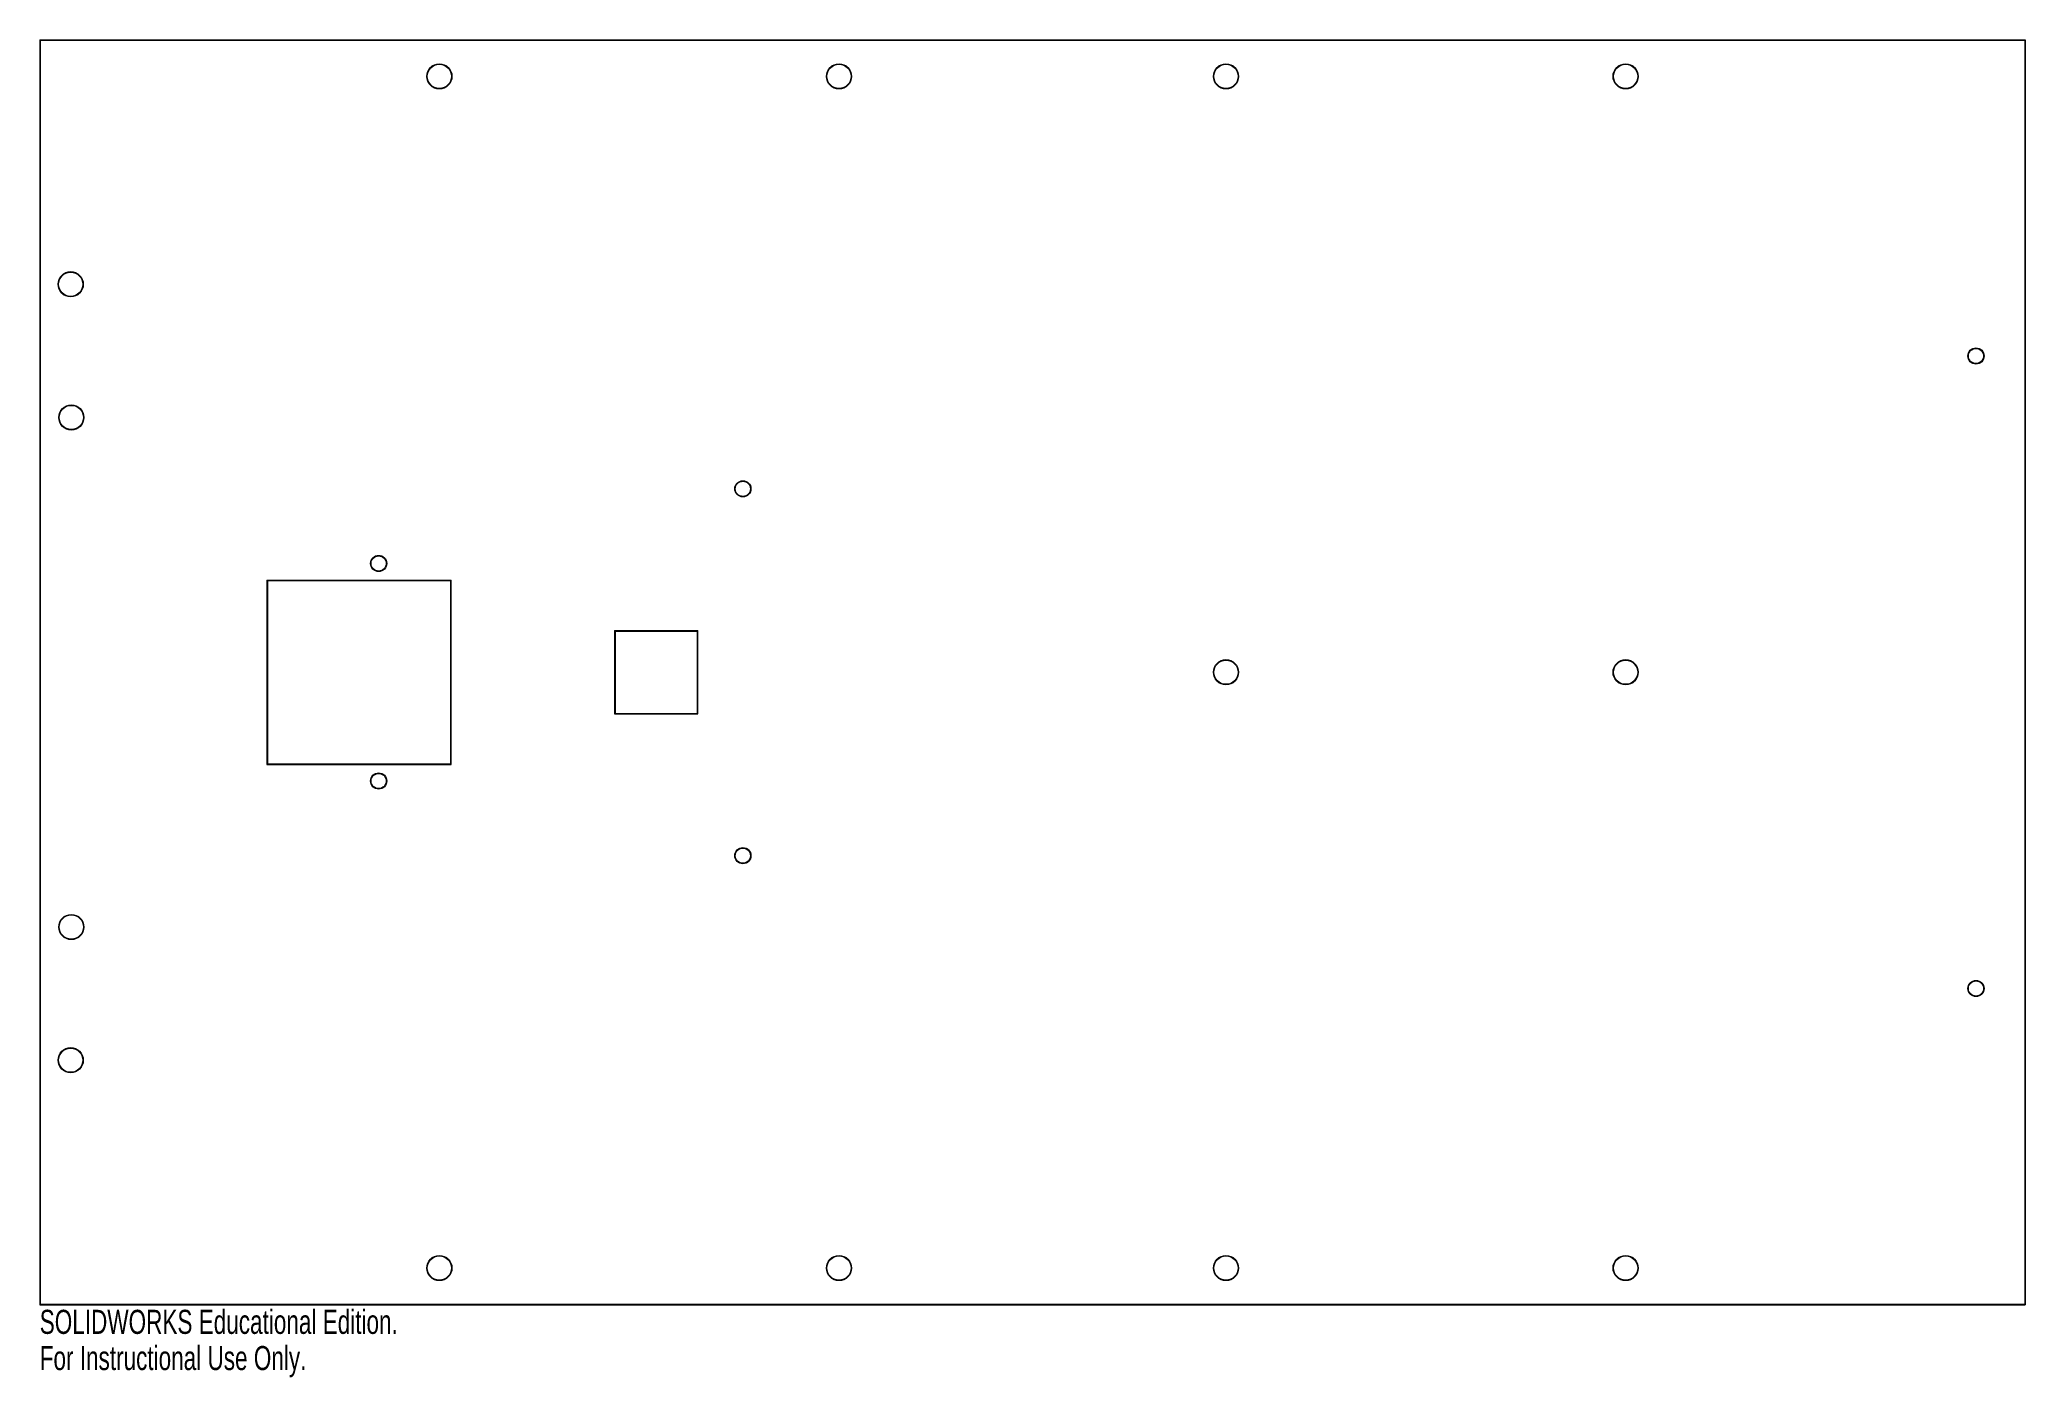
# Model space of a CAD drawing. Header units: inches. Extents: x -7.9 to 7.8, y -3.1 to 7.5.
import ezdxf

# ---------------------------------------------------------------- set-up
doc = ezdxf.new("R2010")
doc.units = ezdxf.units.IN
doc.header["$MEASUREMENT"] = 0
doc.styles.add('SLDTEXTSTYLE0', font='TXT', dxfattribs={"width": 0.7})

msp = doc.modelspace()

# ---------------------------------------------------------------- linework, layer by layer
at = {"color": 7, "linetype": 'Continuous', "lineweight": 15}
for p, q in [((-7.85, 7.5), (-7.85, -2.5)), ((-7.85, 7.5), (7.85, 7.5)), ((-7.846, 7.496), (-7.846, -2.496)), ((-7.846, 7.496), (7.846, 7.496)), ((7.846, 7.496), (7.846, -2.496)), ((7.85, 7.5), (7.85, -2.5)), ((-6.054, 3.229), (-6.054, 1.771)), ((-6.054, 3.229), (-4.596, 3.229)), ((-6.05, 3.225), (-6.05, 1.775)), ((-6.05, 3.225), (-4.6, 3.225)), ((-4.6, 1.775), (-4.6, 3.225)), ((-4.596, 1.771), (-4.596, 3.229)), ((-3.304, 2.829), (-3.304, 2.171)), ((-3.304, 2.829), (-2.646, 2.829)), ((-2.646, 2.171), (-2.646, 2.829)), ((-3.3, 2.825), (-2.65, 2.825)), ((-3.3, 2.825), (-3.3, 2.175)), ((-2.65, 2.175), (-2.65, 2.825)), ((-3.304, 2.171), (-2.646, 2.171)), ((-3.3, 2.175), (-2.65, 2.175)), ((-6.054, 1.771), (-4.596, 1.771)), ((-6.05, 1.775), (-4.6, 1.775)), ((-7.85, -2.5), (7.85, -2.5)), ((-7.846, -2.496), (7.846, -2.496))]:
    msp.add_line(p, q, dxfattribs=at)
for centre, radius in [((-4.69, 7.21), 0.0995), ((-4.69, 7.21), 0.0955), ((-1.53, 7.21), 0.0995), ((-1.53, 7.21), 0.0955), ((1.53, 7.21), 0.0995), ((1.53, 7.21), 0.0955), ((4.69, 7.21), 0.0995), ((4.69, 7.21), 0.0955), ((-7.605, 5.567), 0.0995), ((-7.605, 5.567), 0.0955), ((7.46, 5), 0.064), ((7.46, 5), 0.06), ((-7.6, 4.514), 0.0995), ((-7.6, 4.514), 0.0955), ((-2.29, 3.95), 0.064), ((-2.29, 3.95), 0.06), ((-5.17, 3.36), 0.064), ((-5.17, 3.36), 0.06), ((1.53, 2.5), 0.0995), ((1.53, 2.5), 0.0955), ((4.69, 2.5), 0.0995), ((4.69, 2.5), 0.0955), ((-5.17, 1.64), 0.064), ((-5.17, 1.64), 0.06), ((-2.29, 1.05), 0.064), ((-2.29, 1.05), 0.06), ((-7.6, 0.486), 0.0995), ((-7.6, 0.486), 0.0955), ((7.46, 0), 0.064), ((7.46, 0), 0.06), ((-7.605, -0.567), 0.0995), ((-7.605, -0.567), 0.0955), ((-4.69, -2.21), 0.0995), ((-4.69, -2.21), 0.0955), ((-1.53, -2.21), 0.0995), ((-1.53, -2.21), 0.0955), ((1.53, -2.21), 0.0995), ((1.53, -2.21), 0.0955), ((4.69, -2.21), 0.0995), ((4.69, -2.21), 0.0955)]:
    msp.add_circle(centre, radius, dxfattribs=at)

# ---------------------------------------------------------------- texts
at = {"color": 7, "linetype": 'Continuous', "char_height": 0.1903, "attachment_point": 1, "style": 'SLDTEXTSTYLE0'}
for s, insert in [('SOLIDWORKS Educational Edition.', (-7.85, -2.54)), ('For Instructional Use Only.', (-7.85, -2.826))]:
    msp.add_mtext(s, dxfattribs=dict(at, insert=insert))

doc.saveas('drawing.dxf')
